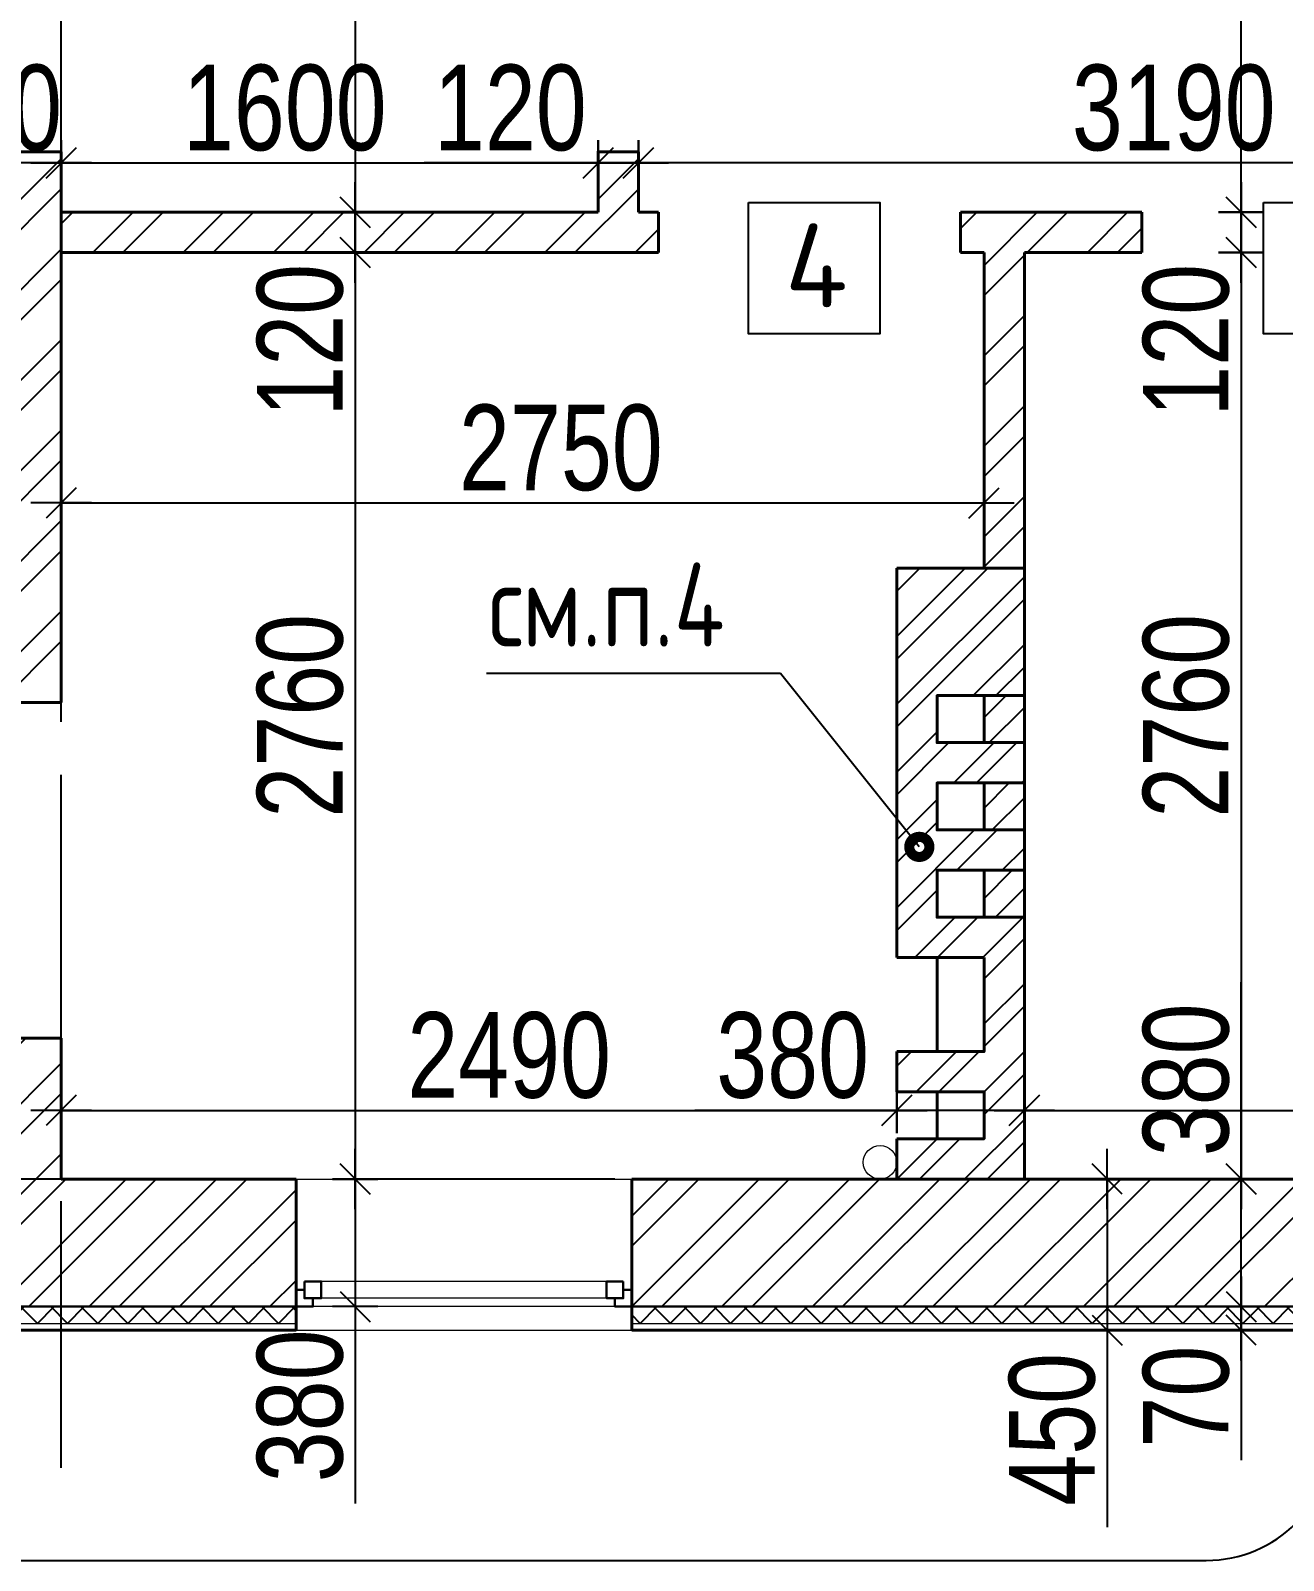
# Model space of a CAD drawing. Extents: x -12289450 to -10763036, y -7834513 to -6150123.
# Drawn here: x -11228543 to -11224810, y -7688753 to -7684196 of the extents above; entities that cross this region are included whole.
import ezdxf

# ---------------------------------------------------------------- set-up
doc = ezdxf.new("R2010")
doc.units = 0
doc.header["$LTSCALE"] = 25
doc.header["$PDMODE"] = 35
doc.linetypes.add('CENTER', pattern=[50.8, 31.75, -6.35, 6.35, -6.35])
doc.layers.get('DefPoints').update_dxf_attribs({"color": 10, "lineweight": 30})
for name, color, linetype in [('005-РАЗМЕРЫ', 252, 'Continuous'), ('008-ШТРИХОВКА', 252, 'Continuous'), ('014-ОСИ', 251, 'CENTER'), ('Annotation - Text', 7, 'Continuous')]:
    doc.layers.add(name, color=color, linetype=linetype)
for name, color, linetype, lineweight in [('text', 1, 'Continuous', 15), ('Перегор', 4, 'Continuous', 20), ('СТЕНЫ', 5, 'Continuous', 40)]:
    doc.layers.add(name, color=color, linetype=linetype, lineweight=lineweight)
doc.layers.add('Окна ArchiCAD_Ном._пера__23', color=7, linetype='Continuous', lineweight=30, true_color=0xff6600)
doc.layers.add('Окна ArchiCAD_Ном._пера__3', color=7, linetype='Continuous', lineweight=15, true_color=0xff6600)
doc.styles.add('gismo', font='isocpeui.ttf')
doc.styles.add('GOST 2.304', font='cs_gost2304.shx')
doc.styles.add('TXT0', font='txt', dxfattribs={"width": 0.8})
doc.dimstyles.new('РАЗМЕРЫ', dxfattribs={"dimscale": 30, "dimtxt": 8.5, "dimasz": 0.15, "dimexe": 0, "dimexo": 0, "dimgap": 1.2, "dimtad": 1, "dimdec": 0, "dimzin": 0, "dimdsep": 46, "dimtxsty": 'TXT0', "dimblk1": 'A8MITTA', "dimblk2": 'A8MITTA', "dimsah": 1, "dimcen": 2, "dimse1": 1, "dimse2": 1, "dimadec": 0, "dimazin": 0, "dimtp": 6, "dimtm": 6, "dimtfac": 1, "dimtdec": 0, "dimtofl": 0, "dimtmove": 0, "dimatfit": 3, "dimldrblk": 'A8MITTA', "dimfxl": 0, "dimtolj": 1, "dimtzin": 0, "dimarcsym": 0})

# ---------------------------------------------------------------- blocks, each defined once
blk = doc.blocks.new('A8MITTA', base_point=(3180, 3140))
for p, q in [((3170, 3130), (3190, 3150)), ((3180, 3155), (3180, 3125)), ((3160, 3140), (3200, 3140))]:
    blk.add_line(p, q)
blk = doc.blocks.new('*D229')
at = {"layer": '005-РАЗМЕРЫ', "color": 0, "lineweight": -2, "ltscale": 1.2, "transparency": 16777216}
blk.add_line((-11227575.6, -7682941.7), (-11227575.6, -7684732.7), dxfattribs=at)
at = {"layer": 'DefPoints', "color": 0, "ltscale": 1.2, "transparency": 16777216}
for p in [(-11227199.2, -7682937.2), (-11227575.6, -7684737.2), (-11227575.6, -7684737.2)]:
    blk.add_point(p, dxfattribs=at)
at = {"layer": '005-РАЗМЕРЫ', "color": 0, "lineweight": -2, "ltscale": 1.2, "transparency": 16777216, "xscale": 4.5, "yscale": 4.5, "zscale": 4.5}
for p, rotation in [((-11227575.6, -7682937.2), 90), ((-11227575.6, -7684737.2), 270)]:
    blk.add_blockref('A8MITTA', p, dxfattribs=dict(at, rotation=rotation))
at = {"layer": '005-РАЗМЕРЫ', "color": 0, "ltscale": 1.2, "transparency": 16777216, "insert": (-11227739.1, -7683586.7), "char_height": 255, "attachment_point": 5, "rotation": 90, "style": 'TXT0'}
blk.add_mtext('\\A1;1800', dxfattribs=at)
blk = doc.blocks.new('*D230')
at = {"layer": '005-РАЗМЕРЫ', "color": 0, "lineweight": -2, "ltscale": 1.2, "transparency": 16777216}
for p, q in [((-11227575.6, -7684741.7), (-11227575.6, -7684852.7)), ((-11227575.6, -7684857.2), (-11227575.6, -7685375.7))]:
    blk.add_line(p, q, dxfattribs=at)
at = {"layer": 'DefPoints', "color": 0, "ltscale": 1.2, "transparency": 16777216}
for p in [(-11227575.6, -7684737.2), (-11227614.9, -7684857.2), (-11227575.6, -7684857.2)]:
    blk.add_point(p, dxfattribs=at)
at = {"layer": '005-РАЗМЕРЫ', "color": 0, "lineweight": -2, "ltscale": 1.2, "transparency": 16777216, "xscale": 4.5, "yscale": 4.5, "zscale": 4.5}
for p, rotation in [((-11227575.6, -7684737.2), 90), ((-11227575.6, -7684857.2), 270)]:
    blk.add_blockref('A8MITTA', p, dxfattribs=dict(at, rotation=rotation))
at = {"layer": '005-РАЗМЕРЫ', "color": 0, "ltscale": 1.2, "transparency": 16777216, "insert": (-11227739.1, -7685118.7), "char_height": 255, "attachment_point": 5, "rotation": 90, "style": 'TXT0'}
blk.add_mtext('\\A1;120', dxfattribs=at)
blk = doc.blocks.new('*D197')
at = {"layer": '005-РАЗМЕРЫ', "color": 0, "lineweight": -2, "ltscale": 1.2, "transparency": 16777216}
blk.add_line((-11227575.6, -7684861.7), (-11227575.6, -7687612.7), dxfattribs=at)
at = {"layer": 'DefPoints', "color": 0, "ltscale": 1.2, "transparency": 16777216}
for p in [(-11227575.6, -7684857.2), (-11227575.6, -7687617.2), (-11227481.6, -7687617.2)]:
    blk.add_point(p, dxfattribs=at)
at = {"layer": '005-РАЗМЕРЫ', "color": 0, "lineweight": -2, "ltscale": 1.2, "transparency": 16777216, "xscale": 4.5, "yscale": 4.5, "zscale": 4.5}
for p, rotation in [((-11227575.6, -7684857.2), 90), ((-11227575.6, -7687617.2), 270)]:
    blk.add_blockref('A8MITTA', p, dxfattribs=dict(at, rotation=rotation))
at = {"layer": '005-РАЗМЕРЫ', "color": 0, "ltscale": 1.2, "transparency": 16777216, "insert": (-11227739.1, -7686237.2), "char_height": 255, "attachment_point": 5, "rotation": 90, "style": 'TXT0'}
blk.add_mtext('\\A1;2760', dxfattribs=at)
blk = doc.blocks.new('*D198')
at = {"layer": '005-РАЗМЕРЫ', "color": 0, "lineweight": -2, "ltscale": 1.2, "transparency": 16777216}
for p, q in [((-11227575.6, -7687621.7), (-11227575.6, -7687992.7)), ((-11227575.6, -7687997.2), (-11227575.6, -7688583.7))]:
    blk.add_line(p, q, dxfattribs=at)
at = {"layer": 'DefPoints', "color": 0, "ltscale": 1.2, "transparency": 16777216}
for p in [(-11227575.6, -7687617.2), (-11227842.6, -7687997.2), (-11227575.6, -7687997.2)]:
    blk.add_point(p, dxfattribs=at)
at = {"layer": '005-РАЗМЕРЫ', "color": 0, "lineweight": -2, "ltscale": 1.2, "transparency": 16777216, "xscale": 4.5, "yscale": 4.5, "zscale": 4.5}
for p, rotation in [((-11227575.6, -7687617.2), 90), ((-11227575.6, -7687997.2), 270)]:
    blk.add_blockref('A8MITTA', p, dxfattribs=dict(at, rotation=rotation))
at = {"layer": '005-РАЗМЕРЫ', "color": 0, "ltscale": 1.2, "transparency": 16777216, "insert": (-11227739.1, -7688292.7), "char_height": 255, "attachment_point": 5, "rotation": 90, "style": 'TXT0'}
blk.add_mtext('\\A1;380', dxfattribs=at)
blk = doc.blocks.new('*D231')
at = {"layer": '005-РАЗМЕРЫ', "color": 0, "lineweight": -2, "ltscale": 1.2, "transparency": 16777216}
blk.add_line((-11228447.3, -7684590.5), (-11226856.3, -7684590.5), dxfattribs=at)
at = {"layer": 'DefPoints', "color": 0, "ltscale": 1.2, "transparency": 16777216}
for p in [(-11226851.8, -7684590.5), (-11228451.8, -7684716), (-11226851.8, -7684716)]:
    blk.add_point(p, dxfattribs=at)
at = {"layer": '005-РАЗМЕРЫ', "color": 0, "lineweight": -2, "ltscale": 1.2, "transparency": 16777216, "xscale": 4.5, "yscale": 4.5, "zscale": 4.5, "rotation": 180}
blk.add_blockref('A8MITTA', (-11228451.8, -7684590.5), dxfattribs=at)
at = {"layer": '005-РАЗМЕРЫ', "color": 0, "lineweight": -2, "ltscale": 1.2, "transparency": 16777216, "xscale": 4.5, "yscale": 4.5, "zscale": 4.5}
blk.add_blockref('A8MITTA', (-11226851.8, -7684590.5), dxfattribs=at)
at = {"layer": '005-РАЗМЕРЫ', "color": 0, "ltscale": 1.2, "transparency": 16777216, "insert": (-11227785.5, -7684427), "char_height": 255, "attachment_point": 5, "style": 'TXT0'}
blk.add_mtext('\\A1;1600', dxfattribs=at)
blk = doc.blocks.new('*D232')
at = {"layer": '005-РАЗМЕРЫ', "color": 0, "lineweight": -2, "ltscale": 1.2, "transparency": 16777216}
for p, q in [((-11226851.8, -7684590.5), (-11227370.3, -7684590.5)), ((-11226736.3, -7684590.5), (-11226847.3, -7684590.5))]:
    blk.add_line(p, q, dxfattribs=at)
at = {"layer": 'DefPoints', "color": 0, "ltscale": 1.2, "transparency": 16777216}
for p in [(-11226731.8, -7684590.5), (-11226731.8, -7684590.5), (-11226851.8, -7684716)]:
    blk.add_point(p, dxfattribs=at)
at = {"layer": '005-РАЗМЕРЫ', "color": 0, "lineweight": -2, "ltscale": 1.2, "transparency": 16777216, "xscale": 4.5, "yscale": 4.5, "zscale": 4.5, "rotation": 180}
blk.add_blockref('A8MITTA', (-11226851.8, -7684590.5), dxfattribs=at)
at = {"layer": '005-РАЗМЕРЫ', "color": 0, "lineweight": -2, "ltscale": 1.2, "transparency": 16777216, "xscale": 4.5, "yscale": 4.5, "zscale": 4.5}
blk.add_blockref('A8MITTA', (-11226731.8, -7684590.5), dxfattribs=at)
at = {"layer": '005-РАЗМЕРЫ', "color": 0, "ltscale": 1.2, "transparency": 16777216, "insert": (-11227113.3, -7684427), "char_height": 255, "attachment_point": 5, "style": 'TXT0'}
blk.add_mtext('\\A1;120', dxfattribs=at)
blk = doc.blocks.new('*D209')
at = {"layer": '005-РАЗМЕРЫ', "color": 0, "lineweight": -2, "ltscale": 1.2, "transparency": 16777216}
blk.add_line((-11228456.3, -7684590.5), (-11228897.3, -7684590.5), dxfattribs=at)
at = {"layer": 'DefPoints', "color": 0, "ltscale": 1.2, "transparency": 16777216}
for p in [(-11228901.8, -7684590.5), (-11228901.8, -7684759.2), (-11228451.8, -7684759.2)]:
    blk.add_point(p, dxfattribs=at)
at = {"layer": '005-РАЗМЕРЫ', "color": 0, "lineweight": -2, "ltscale": 1.2, "transparency": 16777216, "xscale": 4.5, "yscale": 4.5, "zscale": 4.5, "rotation": 180}
blk.add_blockref('A8MITTA', (-11228901.8, -7684590.5), dxfattribs=at)
at = {"layer": '005-РАЗМЕРЫ', "color": 0, "lineweight": -2, "ltscale": 1.2, "transparency": 16777216, "xscale": 4.5, "yscale": 4.5, "zscale": 4.5}
blk.add_blockref('A8MITTA', (-11228451.8, -7684590.5), dxfattribs=at)
at = {"layer": '005-РАЗМЕРЫ', "color": 0, "ltscale": 1.2, "transparency": 16777216, "insert": (-11228676.8, -7684427), "char_height": 255, "attachment_point": 5, "style": 'TXT0'}
blk.add_mtext('\\A1;450', dxfattribs=at)
blk = doc.blocks.new('*D213')
at = {"layer": '005-РАЗМЕРЫ', "color": 0, "lineweight": -2, "ltscale": 1.2, "transparency": 16777216}
blk.add_line((-11228447.3, -7687412.7), (-11225966.3, -7687412.7), dxfattribs=at)
at = {"layer": 'DefPoints', "color": 0, "ltscale": 1.2, "transparency": 16777216}
for p in [(-11225961.8, -7687412.7), (-11228451.8, -7687497.2), (-11225961.8, -7687557.2)]:
    blk.add_point(p, dxfattribs=at)
at = {"layer": '005-РАЗМЕРЫ', "color": 0, "lineweight": -2, "ltscale": 1.2, "transparency": 16777216, "xscale": 4.5, "yscale": 4.5, "zscale": 4.5, "rotation": 180}
blk.add_blockref('A8MITTA', (-11228451.8, -7687412.7), dxfattribs=at)
at = {"layer": '005-РАЗМЕРЫ', "color": 0, "lineweight": -2, "ltscale": 1.2, "transparency": 16777216, "xscale": 4.5, "yscale": 4.5, "zscale": 4.5}
blk.add_blockref('A8MITTA', (-11225961.8, -7687412.7), dxfattribs=at)
at = {"layer": '005-РАЗМЕРЫ', "color": 0, "ltscale": 1.2, "transparency": 16777216, "insert": (-11227117, -7687249.2), "char_height": 255, "attachment_point": 5, "style": 'TXT0'}
blk.add_mtext('\\A1;2490', dxfattribs=at)
blk = doc.blocks.new('*D189')
at = {"layer": '005-РАЗМЕРЫ', "color": 0, "lineweight": -2, "ltscale": 1.2, "transparency": 16777216}
for p, q in [((-11225961.8, -7687412.7), (-11226563.3, -7687412.7)), ((-11225586.3, -7687412.7), (-11225957.3, -7687412.7))]:
    blk.add_line(p, q, dxfattribs=at)
at = {"layer": 'DefPoints', "color": 0, "ltscale": 1.2, "transparency": 16777216}
for p in [(-11225581.8, -7687412.7), (-11225961.8, -7687557.2), (-11225581.8, -7687557.2)]:
    blk.add_point(p, dxfattribs=at)
at = {"layer": '005-РАЗМЕРЫ', "color": 0, "lineweight": -2, "ltscale": 1.2, "transparency": 16777216, "xscale": 4.5, "yscale": 4.5, "zscale": 4.5, "rotation": 180}
blk.add_blockref('A8MITTA', (-11225961.8, -7687412.7), dxfattribs=at)
at = {"layer": '005-РАЗМЕРЫ', "color": 0, "lineweight": -2, "ltscale": 1.2, "transparency": 16777216, "xscale": 4.5, "yscale": 4.5, "zscale": 4.5}
blk.add_blockref('A8MITTA', (-11225581.8, -7687412.7), dxfattribs=at)
at = {"layer": '005-РАЗМЕРЫ', "color": 0, "ltscale": 1.2, "transparency": 16777216, "insert": (-11226272.3, -7687249.2), "char_height": 255, "attachment_point": 5, "style": 'TXT0'}
blk.add_mtext('\\A1;380', dxfattribs=at)
blk = doc.blocks.new('*D214')
at = {"layer": '005-РАЗМЕРЫ', "color": 0, "lineweight": -2, "ltscale": 1.2, "transparency": 16777216}
blk.add_line((-11225577.3, -7687412.7), (-11223546.3, -7687412.7), dxfattribs=at)
at = {"layer": 'DefPoints', "color": 0, "ltscale": 1.2, "transparency": 16777216}
for p in [(-11223541.8, -7687412.7), (-11225581.8, -7687486), (-11223541.8, -7687486)]:
    blk.add_point(p, dxfattribs=at)
at = {"layer": '005-РАЗМЕРЫ', "color": 0, "lineweight": -2, "ltscale": 1.2, "transparency": 16777216, "xscale": 4.5, "yscale": 4.5, "zscale": 4.5, "rotation": 180}
blk.add_blockref('A8MITTA', (-11225581.8, -7687412.7), dxfattribs=at)
at = {"layer": '005-РАЗМЕРЫ', "color": 0, "lineweight": -2, "ltscale": 1.2, "transparency": 16777216, "xscale": 4.5, "yscale": 4.5, "zscale": 4.5}
blk.add_blockref('A8MITTA', (-11223541.8, -7687412.7), dxfattribs=at)
at = {"layer": '005-РАЗМЕРЫ', "color": 0, "ltscale": 1.2, "transparency": 16777216, "insert": (-11224164.3, -7687249.2), "char_height": 255, "attachment_point": 5, "style": 'TXT0'}
blk.add_mtext('\\A1;2040', dxfattribs=at)
blk = doc.blocks.new('*D215')
at = {"layer": '005-РАЗМЕРЫ', "color": 0, "lineweight": -2, "ltscale": 1.2, "transparency": 16777216}
blk.add_line((-11228447.3, -7685603), (-11225706.3, -7685603), dxfattribs=at)
at = {"layer": 'DefPoints', "color": 0, "ltscale": 1.2, "transparency": 16777216}
for p in [(-11228451.8, -7685377.2), (-11225701.8, -7685377.2), (-11225701.8, -7685603)]:
    blk.add_point(p, dxfattribs=at)
at = {"layer": '005-РАЗМЕРЫ', "color": 0, "lineweight": -2, "ltscale": 1.2, "transparency": 16777216, "xscale": 4.5, "yscale": 4.5, "zscale": 4.5, "rotation": 180}
blk.add_blockref('A8MITTA', (-11228451.8, -7685603), dxfattribs=at)
at = {"layer": '005-РАЗМЕРЫ', "color": 0, "lineweight": -2, "ltscale": 1.2, "transparency": 16777216, "xscale": 4.5, "yscale": 4.5, "zscale": 4.5}
blk.add_blockref('A8MITTA', (-11225701.8, -7685603), dxfattribs=at)
at = {"layer": '005-РАЗМЕРЫ', "color": 0, "ltscale": 1.2, "transparency": 16777216, "insert": (-11226962.7, -7685439.5), "char_height": 255, "attachment_point": 5, "style": 'TXT0'}
blk.add_mtext('\\A1;2750', dxfattribs=at)
blk = doc.blocks.new('*D190')
at = {"layer": '005-РАЗМЕРЫ', "color": 0, "lineweight": -2, "ltscale": 1.2, "transparency": 16777216}
for p, q in [((-11224935.8, -7684741.7), (-11224935.8, -7684852.7)), ((-11224935.8, -7684857.2), (-11224935.8, -7685375.7))]:
    blk.add_line(p, q, dxfattribs=at)
at = {"layer": 'DefPoints', "color": 0, "ltscale": 1.2, "transparency": 16777216}
for p in [(-11224935.8, -7684737.2), (-11224935.8, -7684857.2), (-11224935.8, -7684857.2)]:
    blk.add_point(p, dxfattribs=at)
at = {"layer": '005-РАЗМЕРЫ', "color": 0, "lineweight": -2, "ltscale": 1.2, "transparency": 16777216, "xscale": 4.5, "yscale": 4.5, "zscale": 4.5}
for p, rotation in [((-11224935.8, -7684737.2), 90), ((-11224935.8, -7684857.2), 270)]:
    blk.add_blockref('A8MITTA', p, dxfattribs=dict(at, rotation=rotation))
at = {"layer": '005-РАЗМЕРЫ', "color": 0, "ltscale": 1.2, "transparency": 16777216, "insert": (-11225099.3, -7685118.7), "char_height": 255, "attachment_point": 5, "rotation": 90, "style": 'TXT0'}
blk.add_mtext('\\A1;120', dxfattribs=at)
blk = doc.blocks.new('*D191')
at = {"layer": '005-РАЗМЕРЫ', "color": 0, "lineweight": -2, "ltscale": 1.2, "transparency": 16777216}
blk.add_line((-11224935.8, -7684861.7), (-11224935.8, -7687612.7), dxfattribs=at)
at = {"layer": 'DefPoints', "color": 0, "ltscale": 1.2, "transparency": 16777216}
for p in [(-11224935.8, -7684857.2), (-11224935.8, -7687617.2), (-11224935.8, -7687617.2)]:
    blk.add_point(p, dxfattribs=at)
at = {"layer": '005-РАЗМЕРЫ', "color": 0, "lineweight": -2, "ltscale": 1.2, "transparency": 16777216, "xscale": 4.5, "yscale": 4.5, "zscale": 4.5}
for p, rotation in [((-11224935.8, -7684857.2), 90), ((-11224935.8, -7687617.2), 270)]:
    blk.add_blockref('A8MITTA', p, dxfattribs=dict(at, rotation=rotation))
at = {"layer": '005-РАЗМЕРЫ', "color": 0, "ltscale": 1.2, "transparency": 16777216, "insert": (-11225099.3, -7686237.2), "char_height": 255, "attachment_point": 5, "rotation": 90, "style": 'TXT0'}
blk.add_mtext('\\A1;2760', dxfattribs=at)
blk = doc.blocks.new('*D192')
at = {"layer": '005-РАЗМЕРЫ', "color": 0, "lineweight": -2, "ltscale": 1.2, "transparency": 16777216}
for p, q in [((-11225335, -7687621.7), (-11225335, -7688062.7)), ((-11225335, -7688067.2), (-11225335, -7688653.7))]:
    blk.add_line(p, q, dxfattribs=at)
at = {"layer": 'DefPoints', "color": 0, "ltscale": 1.2, "transparency": 16777216}
for p in [(-11225335, -7687617.2), (-11225602, -7688067.2), (-11225335, -7688067.2)]:
    blk.add_point(p, dxfattribs=at)
at = {"layer": '005-РАЗМЕРЫ', "color": 0, "lineweight": -2, "ltscale": 1.2, "transparency": 16777216, "xscale": 4.5, "yscale": 4.5, "zscale": 4.5}
for p, rotation in [((-11225335, -7687617.2), 90), ((-11225335, -7688067.2), 270)]:
    blk.add_blockref('A8MITTA', p, dxfattribs=dict(at, rotation=rotation))
at = {"layer": '005-РАЗМЕРЫ', "color": 0, "ltscale": 1.2, "transparency": 16777216, "insert": (-11225498.5, -7688362.7), "char_height": 255, "attachment_point": 5, "rotation": 90, "style": 'TXT0'}
blk.add_mtext('\\A1;450', dxfattribs=at)
blk = doc.blocks.new('*D216')
at = {"layer": '005-РАЗМЕРЫ', "color": 0, "lineweight": -2, "ltscale": 1.2, "transparency": 16777216}
blk.add_line((-11224935.8, -7684732.7), (-11224935.8, -7680721.7), dxfattribs=at)
at = {"layer": 'DefPoints', "color": 0, "ltscale": 1.2, "transparency": 16777216}
for p in [(-11224935.8, -7680717.2), (-11224880.1, -7680717.2), (-11224868.3, -7684737.2)]:
    blk.add_point(p, dxfattribs=at)
at = {"layer": '005-РАЗМЕРЫ', "color": 0, "lineweight": -2, "ltscale": 1.2, "transparency": 16777216, "xscale": 4.5, "yscale": 4.5, "zscale": 4.5}
for p, rotation in [((-11224935.8, -7680717.2), 90), ((-11224935.8, -7684737.2), 270)]:
    blk.add_blockref('A8MITTA', p, dxfattribs=dict(at, rotation=rotation))
at = {"layer": '005-РАЗМЕРЫ', "color": 0, "ltscale": 1.2, "transparency": 16777216, "insert": (-11225099.3, -7683820.7), "char_height": 255, "attachment_point": 5, "rotation": 90, "style": 'TXT0'}
blk.add_mtext('\\A1;4020', dxfattribs=at)
blk = doc.blocks.new('*D262')
at = {"layer": '005-РАЗМЕРЫ', "color": 0, "lineweight": -2, "ltscale": 1.2, "transparency": 16777216}
blk.add_line((-11223546.3, -7684590.5), (-11226727.3, -7684590.5), dxfattribs=at)
at = {"layer": 'DefPoints', "color": 0, "ltscale": 1.2, "transparency": 16777216}
for p in [(-11226731.8, -7684590.5), (-11226731.8, -7684737.2), (-11223541.8, -7684737.2)]:
    blk.add_point(p, dxfattribs=at)
at = {"layer": '005-РАЗМЕРЫ', "color": 0, "lineweight": -2, "ltscale": 1.2, "transparency": 16777216, "xscale": 4.5, "yscale": 4.5, "zscale": 4.5, "rotation": 180}
blk.add_blockref('A8MITTA', (-11226731.8, -7684590.5), dxfattribs=at)
at = {"layer": '005-РАЗМЕРЫ', "color": 0, "lineweight": -2, "ltscale": 1.2, "transparency": 16777216, "xscale": 4.5, "yscale": 4.5, "zscale": 4.5}
blk.add_blockref('A8MITTA', (-11223541.8, -7684590.5), dxfattribs=at)
at = {"layer": '005-РАЗМЕРЫ', "color": 0, "ltscale": 1.2, "transparency": 16777216, "insert": (-11225136.8, -7684427), "char_height": 255, "attachment_point": 5, "style": 'TXT0'}
blk.add_mtext('\\A1;3190', dxfattribs=at)
blk = doc.blocks.new('*D277')
at = {"layer": '005-РАЗМЕРЫ', "color": 0, "lineweight": -2, "ltscale": 1.2, "transparency": 16777216}
for p, q in [((-11224935.8, -7687617.2), (-11224935.8, -7687030.7)), ((-11224935.8, -7687992.7), (-11224935.8, -7687621.7))]:
    blk.add_line(p, q, dxfattribs=at)
at = {"layer": 'DefPoints', "color": 0, "ltscale": 1.2, "transparency": 16777216}
for p in [(-11224935.8, -7687617.2), (-11224935.8, -7687997.2), (-11224935.8, -7687997.2)]:
    blk.add_point(p, dxfattribs=at)
at = {"layer": '005-РАЗМЕРЫ', "color": 0, "lineweight": -2, "ltscale": 1.2, "transparency": 16777216, "xscale": 4.5, "yscale": 4.5, "zscale": 4.5}
for p, rotation in [((-11224935.8, -7687617.2), 90), ((-11224935.8, -7687997.2), 270)]:
    blk.add_blockref('A8MITTA', p, dxfattribs=dict(at, rotation=rotation))
at = {"layer": '005-РАЗМЕРЫ', "color": 0, "ltscale": 1.2, "transparency": 16777216, "insert": (-11225099.3, -7687321.7), "char_height": 255, "attachment_point": 5, "rotation": 90, "style": 'TXT0'}
blk.add_mtext('\\A1;380', dxfattribs=at)
blk = doc.blocks.new('*D276')
at = {"layer": '005-РАЗМЕРЫ', "color": 0, "lineweight": -2, "ltscale": 1.2, "transparency": 16777216}
for p, q in [((-11224935.8, -7687992.7), (-11224935.8, -7687988.2)), ((-11224935.8, -7688071.7), (-11224935.8, -7688454.2))]:
    blk.add_line(p, q, dxfattribs=at)
at = {"layer": 'DefPoints', "color": 0, "ltscale": 1.2, "transparency": 16777216}
for p in [(-11224816.5, -7687997.2), (-11224935.8, -7688067.2), (-11224816.5, -7688067.2)]:
    blk.add_point(p, dxfattribs=at)
at = {"layer": '005-РАЗМЕРЫ', "color": 0, "lineweight": -2, "ltscale": 1.2, "transparency": 16777216, "xscale": 4.5, "yscale": 4.5, "zscale": 4.5}
for p, rotation in [((-11224935.8, -7687997.2), 270), ((-11224935.8, -7688067.2), 90)]:
    blk.add_blockref('A8MITTA', p, dxfattribs=dict(at, rotation=rotation))
at = {"layer": '005-РАЗМЕРЫ', "color": 0, "ltscale": 1.2, "transparency": 16777216, "insert": (-11225099.3, -7688265.2), "char_height": 255, "attachment_point": 5, "rotation": 90, "style": 'TXT0'}
blk.add_mtext('\\A1;70', dxfattribs=at)

msp = doc.modelspace()

# ---------------------------------------------------------------- hatches: boundary and pattern name
at = {"layer": '008-ШТРИХОВКА', "ltscale": 3}
h = msp.add_hatch(dxfattribs=at)
h.set_pattern_fill('ANSI32', color=256, scale=20)
h.set_pattern_definition([(45, (-11265606.5, -7444781.63), (-134.70384, 134.70384), []), (45, (-11265516.7, -7444781.63), (-134.70384, 134.70384), [])])
h.paths.add_polyline_path([(-11227451.8, -7676737.2), (-11228451.8, -7676737.2), (-11228451.8, -7677117.2), (-11227451.8, -7677117.2)])
h.paths.add_polyline_path([(-11228451.8, -7676737.2), (-11228831.8, -7676737.2), (-11228831.8, -7677117.2), (-11228451.8, -7677117.2)])
h.paths.add_polyline_path([(-11228451.8, -7677117.2), (-11228831.8, -7677117.2), (-11228831.8, -7678117.2), (-11228781.8, -7678117.2), (-11228451.8, -7678117.2), (-11228451.8, -7677917.2)])
h.paths.add_polyline_path([(-11228451.8, -7679117.2), (-11228831.8, -7679117.2), (-11228831.8, -7680337.2), (-11229951.8, -7680337.2), (-11229951.8, -7680717.2), (-11228451.8, -7680717.2)])
h.paths.add_polyline_path([(-11229951.8, -7680337.2), (-11230331.8, -7680337.2), (-11230331.8, -7680717.2), (-11229951.8, -7680717.2)])
h.paths.add_polyline_path([(-11229951.8, -7680717.2), (-11230331.8, -7680717.2), (-11230331.8, -7681267.2), (-11229951.8, -7681267.2), (-11229951.8, -7681117.2)])
h.paths.add_polyline_path([(-11229951.8, -7682417.2), (-11229951.8, -7682267.2), (-11230331.8, -7682267.2), (-11230331.8, -7682817.2), (-11229951.8, -7682817.2)])
h.paths.add_polyline_path([(-11229951.8, -7682817.2), (-11230331.8, -7682817.2), (-11230331.8, -7683197.2), (-11229951.8, -7683197.2)])
h.paths.add_polyline_path([(-11228451.8, -7682817.2), (-11228601.8, -7682817.2), (-11228901.8, -7682817.2), (-11229951.8, -7682817.2), (-11229951.8, -7683197.2), (-11228831.8, -7683197.2), (-11228831.8, -7683417.2), (-11228451.8, -7683417.2)])
h.paths.add_polyline_path([(-11228451.8, -7683417.2), (-11228831.8, -7683417.2), (-11228831.8, -7683557.2), (-11228451.8, -7683557.2)])
h.paths.add_polyline_path([(-11223351.8, -7676737.2), (-11226451.8, -7676737.2), (-11226451.8, -7676787.2), (-11226451.8, -7677117.2), (-11223541.8, -7677117.2), (-11223351.8, -7677117.2)])
h.paths.add_polyline_path([(-11221361.8, -7676737.2), (-11223351.8, -7676737.2), (-11223351.8, -7677117.2), (-11221361.8, -7677117.2)])
h.paths.add_polyline_path([(-11217651.8, -7676737.2), (-11219151.8, -7676737.2), (-11219151.8, -7677117.2), (-11217651.8, -7677117.2)])
h.paths.add_polyline_path([(-11219151.8, -7676737.2), (-11219761.8, -7676737.2), (-11219761.8, -7676787.2), (-11219761.8, -7677117.2), (-11219151.8, -7677117.2)])
h.paths.add_polyline_path([(-11217271.8, -7676737.2), (-11217651.8, -7676737.2), (-11217651.8, -7677117.2), (-11217271.8, -7677117.2)])
h.paths.add_polyline_path([(-11217271.8, -7677117.2), (-11217651.8, -7677117.2), (-11217651.8, -7679167.2), (-11217271.8, -7679167.2)])
h.paths.add_polyline_path([(-11223351.8, -7680717.2), (-11223541.8, -7680717.2), (-11223541.8, -7681217.2), (-11223351.8, -7681217.2)])
h.paths.add_polyline_path([(-11223161.8, -7680717.2), (-11223351.8, -7680717.2), (-11223351.8, -7681217.2), (-11223161.8, -7681217.2)])
h.paths.add_polyline_path([(-11223161.8, -7678977.2), (-11223281.8, -7678977.2), (-11223351.8, -7678977.2), (-11223351.8, -7680717.2), (-11223161.8, -7680717.2)])
h.paths.add_polyline_path([(-11223351.8, -7678977.2), (-11223541.8, -7678977.2), (-11223541.8, -7679557.2), (-11223541.8, -7680717.2), (-11223351.8, -7680717.2)])
h.paths.add_polyline_path([(-11223351.8, -7677117.2), (-11223541.8, -7677117.2), (-11223541.8, -7677937.2), (-11223351.8, -7677937.2)])
h.paths.add_polyline_path([(-11223161.8, -7677117.2), (-11223351.8, -7677117.2), (-11223351.8, -7677937.2), (-11223281.8, -7677937.2), (-11223161.8, -7677937.2)])
h.paths.add_polyline_path([(-11223161.8, -7678317.2), (-11223281.8, -7678317.2), (-11223281.8, -7678457.2), (-11223161.8, -7678457.2)])
h.paths.add_polyline_path([(-11223161.8, -7678577.2), (-11223281.8, -7678577.2), (-11223281.8, -7678837.2), (-11223161.8, -7678837.2)])
h.paths.add_polyline_path([(-11228451.8, -7684557.2), (-11228831.8, -7684557.2), (-11228831.8, -7686197.2), (-11228451.8, -7686197.2)])
h.paths.add_polyline_path([(-11228451.8, -7687197.2), (-11228831.8, -7687197.2), (-11228831.8, -7687617.2), (-11228451.8, -7687617.2)])
h.paths.add_polyline_path([(-11228451.8, -7687617.2), (-11228831.8, -7687617.2), (-11228831.8, -7687997.2), (-11228451.8, -7687997.2)])
h.paths.add_polyline_path([(-11227751.8, -7687617.2), (-11228451.8, -7687617.2), (-11228451.8, -7687997.2), (-11227751.8, -7687997.2), (-11227751.8, -7687947.2)])
h.paths.add_polyline_path([(-11223351.8, -7687617.2), (-11225241.8, -7687617.2), (-11225581.8, -7687617.2), (-11225961.8, -7687617.2), (-11226751.8, -7687617.2), (-11226751.8, -7687997.2), (-11223351.8, -7687997.2)])
h.paths.add_polyline_path([(-11223161.8, -7683417.2), (-11223351.8, -7683417.2), (-11223351.8, -7687617.2), (-11223161.8, -7687617.2)])
h.paths.add_polyline_path([(-11223351.8, -7683417.2), (-11223541.8, -7683417.2), (-11223541.8, -7684737.2), (-11223541.8, -7687617.2), (-11223351.8, -7687617.2)])
h.paths.add_polyline_path([(-11222161.8, -7682817.2), (-11223351.8, -7682817.2), (-11223351.8, -7683417.2), (-11223161.8, -7683417.2), (-11223161.8, -7683197.2), (-11222561.8, -7683197.2), (-11222161.8, -7683197.2)])
h.paths.add_polyline_path([(-11223351.8, -7682817.2), (-11223541.8, -7682817.2), (-11223541.8, -7683417.2), (-11223351.8, -7683417.2)])
h.paths.add_polyline_path([(-11219151.8, -7682817.2), (-11219761.8, -7682817.2), (-11219761.8, -7683197.2), (-11219151.8, -7683197.2)])
h.paths.add_polyline_path([(-11217651.8, -7682817.2), (-11219151.8, -7682817.2), (-11219151.8, -7683417.2), (-11218771.8, -7683417.2), (-11218771.8, -7683197.2), (-11217651.8, -7683197.2)])
h.paths.add_polyline_path([(-11217271.8, -7682817.2), (-11217651.8, -7682817.2), (-11217651.8, -7683197.2), (-11217271.8, -7683197.2)])
h.paths.add_polyline_path([(-11217271.8, -7680767.3), (-11217651.7, -7680767.2), (-11217651.8, -7682817.2), (-11217271.8, -7682817.2)])
h.paths.add_polyline_path([(-11218771.8, -7683417.2), (-11219151.8, -7683417.2), (-11219151.8, -7684397.2), (-11218822.4, -7684397.2), (-11218822.4, -7684397.2), (-11218771.8, -7684397.2)])
h.paths.add_polyline_path([(-11218771.8, -7686797.2), (-11218822.4, -7686797.2), (-11219151.8, -7686797.2), (-11219151.8, -7687617.2), (-11218771.8, -7687617.2)])
h.paths.add_polyline_path([(-11218771.8, -7687617.2), (-11219151.8, -7687617.2), (-11219151.8, -7687997.2), (-11218771.8, -7687997.2)])
h.paths.add_polyline_path([(-11219151.8, -7687617.2), (-11220351.8, -7687617.2), (-11220351.8, -7687997.2), (-11219151.8, -7687997.2)])
h.paths.add_polyline_path([(-11221951.8, -7687997.2), (-11221951.8, -7687617.2), (-11223351.8, -7687617.2), (-11223351.8, -7687997.2)])
h = msp.add_hatch(dxfattribs=at)
h.set_pattern_fill('ANSI32', color=256, scale=20)
h.set_pattern_definition([(45, (-11228451.8, -7686837.22), (-134.704, 134.704), []), (45, (-11228362, -7686837.22), (-134.704, 134.704), [])])
h.paths.add_polyline_path([(-11226671.8, -7684737.2), (-11226731.8, -7684737.2), (-11226731.8, -7684557.2), (-11226851.8, -7684557.2), (-11226851.8, -7684737.2), (-11228451.8, -7684737.2), (-11228451.8, -7684857.2), (-11226671.8, -7684857.2)])
h.paths.add_polyline_path([(-11226731.8, -7683417.2), (-11226851.8, -7683417.2), (-11226851.8, -7683557.2), (-11226731.8, -7683557.2)])
h.paths.add_polyline_path([(-11226731.8, -7682937.2), (-11226851.8, -7682937.2), (-11226851.8, -7683417.2), (-11226731.8, -7683417.2)])
h.paths.add_polyline_path([(-11226201.8, -7682817.2), (-11228451.8, -7682817.2), (-11228451.8, -7682937.2), (-11226201.8, -7682937.2)])
h.paths.add_polyline_path([(-11226201.8, -7682717.2), (-11226301.8, -7682717.2), (-11226301.8, -7682817.2), (-11226201.8, -7682817.2)])
h.paths.add_polyline_path([(-11225231.8, -7684737.2), (-11225771.8, -7684737.2), (-11225771.8, -7684857.2), (-11225701.8, -7684857.2), (-11225701.8, -7685797.2), (-11225581.8, -7685797.2), (-11225581.8, -7684857.2), (-11225231.8, -7684857.2)])
h.paths.add_polyline_path([(-11223541.8, -7684737.2), (-11224141.8, -7684737.2), (-11224431.8, -7684737.2), (-11224431.8, -7684857.2), (-11223541.8, -7684857.2)])
h.paths.add_polyline_path([(-11226201.8, -7681817.2), (-11228601.8, -7681817.2), (-11228544.7, -7681917.2), (-11226301.8, -7681917.2), (-11226201.8, -7681917.2)])
h.paths.add_polyline_path([(-11224741.8, -7680597.2), (-11228451.8, -7680597.2), (-11228451.8, -7680717.2), (-11228301.8, -7680717.2), (-11228001.8, -7680717.2), (-11227701.8, -7680717.2), (-11227401.8, -7680717.2), (-11227101.8, -7680717.2), (-11226801.8, -7680717.2), (-11226501.8, -7680717.2), (-11226201.8, -7680717.2), (-11224741.8, -7680717.2)])
h.paths.add_polyline_path([(-11223541.8, -7680597.2), (-11223841.8, -7680597.2), (-11223841.8, -7680717.2), (-11223541.8, -7680717.2)])
h.paths.add_polyline_path([(-11225581.8, -7686697.2), (-11225701.8, -7686697.2), (-11225701.8, -7686837.2), (-11225581.8, -7686837.2)])
h.paths.add_polyline_path([(-11225581.8, -7686437.2), (-11225701.8, -7686437.2), (-11225701.8, -7686577.2), (-11225581.8, -7686577.2)])
h.paths.add_polyline_path([(-11225581.8, -7686177.2), (-11225701.8, -7686177.2), (-11225701.8, -7686317.2), (-11225581.8, -7686317.2)])
h = msp.add_hatch(dxfattribs=at)
h.set_pattern_fill('ANSI32', color=256, scale=15)
h.set_pattern_definition([(45, (-11225961.8, -7687617.22), (-101.028, 101.028), []), (45, (-11225894.45, -7687617.22), (-101.028, 101.028), [])])
h.paths.add_polyline_path([(-11225581.8, -7685797.2), (-11225961.8, -7685797.2), (-11225961.8, -7686957.2), (-11225841.8, -7686957.2), (-11225701.8, -7686957.2), (-11225701.8, -7687237.2), (-11225841.8, -7687237.2), (-11225961.8, -7687237.2), (-11225961.8, -7687357.2), (-11225841.8, -7687357.2), (-11225701.8, -7687357.2), (-11225701.8, -7687497.2), (-11225841.8, -7687497.2), (-11225961.8, -7687497.2), (-11225961.8, -7687617.2), (-11225581.8, -7687617.2), (-11225581.8, -7686837.2), (-11225701.8, -7686837.2), (-11225841.8, -7686837.2), (-11225841.8, -7686697.2), (-11225701.8, -7686697.2), (-11225581.8, -7686697.2), (-11225581.8, -7686577.2), (-11225701.8, -7686577.2), (-11225841.8, -7686577.2), (-11225841.8, -7686437.2), (-11225701.8, -7686437.2), (-11225581.8, -7686437.2), (-11225581.8, -7686317.2), (-11225701.8, -7686317.2), (-11225841.8, -7686317.2), (-11225841.8, -7686177.2), (-11225701.8, -7686177.2), (-11225581.8, -7686177.2)])
h = msp.add_hatch(dxfattribs=at)
h.set_pattern_fill('ANSI37', color=256, scale=20, style=0)
h.set_pattern_definition([(45, (-11228881.8, -7688047.22), (-44.9013, 44.9013), []), (135, (-11228881.8, -7688047.22), (-44.9013, -44.9013), [])])
h.paths.add_polyline_path([(-11223351.8, -7687997.2), (-11226751.8, -7687997.2), (-11226751.8, -7688047.2), (-11225241.8, -7688047.2), (-11223351.8, -7688047.2)])
h.paths.add_polyline_path([(-11227751.8, -7687997.2), (-11228451.8, -7687997.2), (-11228451.8, -7688047.2), (-11227751.8, -7688047.2)])
h.paths.add_polyline_path([(-11228451.8, -7687997.2), (-11228831.8, -7687997.2), (-11228831.8, -7687617.2), (-11228881.8, -7687617.2), (-11228881.8, -7688047.2), (-11228451.8, -7688047.2)])
h.paths.add_polyline_path([(-11228831.8, -7687197.2), (-11228881.8, -7687197.2), (-11228881.8, -7687617.2), (-11228831.8, -7687617.2)])
h.paths.add_polyline_path([(-11221951.8, -7688047.2), (-11221951.8, -7687997.2), (-11223351.8, -7687997.2), (-11223351.8, -7688047.2)])

# ---------------------------------------------------------------- linework, layer by layer
at = {"lineweight": 25, "ltscale": 20}
msp.add_line((-11226308.6, -7686110.9), (-11227184.1, -7686110.9), dxfattribs=at)
msp.add_lwpolyline([(-11225894.8, -7686627.7), (-11226308.6, -7686110.9)], dxfattribs=at)
at = {"lineweight": 25, "ltscale": 20, "const_width": 60}
msp.add_lwpolyline([(-11225909.8, -7686627.7, -1), (-11225879.8, -7686627.7, -1)], format="xyb", close=True, dxfattribs=at)
at = {"layer": '014-ОСИ'}
for points in [[(-11228451.8, -7688477.2), (-11228451.8, -7674758.6)], [(-11215371.8, -7687617.2), (-11232954.6, -7687617.2)]]:
    msp.add_lwpolyline(points, dxfattribs=at)
at = {"layer": 'Annotation - Text', "color": 0, "lineweight": 25}
for points in [[(-11226403.6, -7684708.2), (-11226012.1, -7684708.2), (-11226012.1, -7685099.8), (-11226403.6, -7685099.8), (-11226403.6, -7684708.2)], [(-11224869.5, -7684708.2), (-11224477.9, -7684708.2), (-11224477.9, -7685099.8), (-11224869.5, -7685099.8), (-11224869.5, -7684708.2)]]:
    msp.add_lwpolyline(points, close=True, dxfattribs=at)
at = {"layer": 'text', "color": 1, "ltscale": 3}
msp.add_circle((-11226011.8, -7687567.2), 50, dxfattribs=at)
at = {"layer": 'Окна ArchiCAD_Ном._пера__23', "linetype": 'Continuous'}
for points in [[(-11227726.8, -7687922.2), (-11227676.8, -7687922.2), (-11227676.8, -7687972.2), (-11227726.8, -7687972.2)], [(-11226776.8, -7687922.2), (-11226826.8, -7687922.2), (-11226826.8, -7687972.2), (-11226776.8, -7687972.2)]]:
    msp.add_lwpolyline(points, close=True, dxfattribs=at)
for points in [[(-11227726.8, -7687947.2), (-11227751.8, -7687947.2), (-11227751.8, -7687997.2), (-11227701.8, -7687997.2), (-11227701.8, -7687972.2), (-11227726.8, -7687972.2), (-11227726.8, -7687947.2)], [(-11226776.8, -7687947.2), (-11226751.8, -7687947.2), (-11226751.8, -7687997.2), (-11226801.8, -7687997.2), (-11226801.8, -7687972.2), (-11226776.8, -7687972.2), (-11226776.8, -7687947.2)]]:
    msp.add_lwpolyline(points, dxfattribs=at)
at = {"layer": 'Окна ArchiCAD_Ном._пера__3', "linetype": 'Continuous'}
for p, q in [((-11226826.8, -7687922.2), (-11227676.8, -7687922.2)), ((-11226826.8, -7687972.2), (-11227676.8, -7687972.2)), ((-11226801.8, -7687997.2), (-11227701.8, -7687997.2))]:
    msp.add_line(p, q, dxfattribs=at)
at = {"layer": 'Перегор', "color": 6, "linetype": 'Continuous', "lineweight": 25, "ltscale": 5}
msp.add_lwpolyline([(-11224662.2, -7688375.1), (-11224662.2, -7680431, 0.4133), (-11225040.2, -7680054.1), (-11231288.6, -7680054.1, 0.379237), (-11231663.8, -7680386.4), (-11231666.6, -7688375.1, 0.414214), (-11231288.6, -7688753.1), (-11225040.2, -7688753.1, 0.414213), (-11224662.2, -7688375.1)], format="xyb", close=True, dxfattribs=at)
at = {"layer": 'СТЕНЫ', "ltscale": 3}
for p, q in [((-11228451.8, -7684557.2), (-11228901.8, -7684557.2)), ((-11228451.8, -7684737.2), (-11228451.8, -7684557.2)), ((-11228451.8, -7684737.2), (-11226851.8, -7684737.2)), ((-11226671.8, -7684857.2), (-11226671.8, -7684737.2)), ((-11225771.8, -7684737.2), (-11225231.8, -7684737.2)), ((-11225771.8, -7684857.2), (-11225771.8, -7684737.2)), ((-11225231.8, -7684857.2), (-11225231.8, -7684737.2)), ((-11228451.8, -7684857.2), (-11226671.8, -7684857.2)), ((-11225701.8, -7684857.2), (-11225771.8, -7684857.2)), ((-11225581.8, -7684857.2), (-11225231.8, -7684857.2)), ((-11228901.8, -7686197.2), (-11228451.8, -7686197.2)), ((-11228901.8, -7687197.2), (-11228451.8, -7687197.2)), ((-11228451.8, -7687197.2), (-11228451.8, -7687617.2)), ((-11228451.8, -7687617.2), (-11227751.8, -7687617.2)), ((-11227751.8, -7687617.2), (-11227751.8, -7688067.2)), ((-11226751.8, -7687617.2), (-11226751.8, -7688067.2))]:
    msp.add_line(p, q, dxfattribs=at)
at = {"layer": 'СТЕНЫ', "color": 44, "ltscale": 0.3, "true_color": 0xab6317}
for p, q in [((-11225581.8, -7685797.2), (-11225961.8, -7685797.2)), ((-11225581.8, -7686177.2), (-11225701.8, -7686177.2)), ((-11225701.8, -7686317.2), (-11225581.8, -7686317.2)), ((-11225581.8, -7686317.2), (-11225701.8, -7686317.2)), ((-11225581.8, -7686317.2), (-11225581.8, -7686437.2)), ((-11225581.8, -7686437.2), (-11225701.8, -7686437.2)), ((-11225581.8, -7686577.2), (-11225701.8, -7686577.2)), ((-11225581.8, -7686697.2), (-11225701.8, -7686697.2)), ((-11225581.8, -7686837.2), (-11225701.8, -7686837.2)), ((-11225841.8, -7686957.2), (-11225961.8, -7686957.2)), ((-11225841.8, -7687237.2), (-11225961.8, -7687237.2)), ((-11225841.8, -7687357.2), (-11225961.8, -7687357.2)), ((-11225841.8, -7687497.2), (-11225961.8, -7687497.2)), ((-11225961.8, -7687617.2), (-11225581.8, -7687617.2))]:
    msp.add_line(p, q, dxfattribs=at)
at = {"layer": 'СТЕНЫ', "lineweight": 30, "ltscale": 3}
msp.add_line((-11227751.8, -7687997.2), (-11228831.8, -7687997.2), dxfattribs=at)
at = {"layer": 'СТЕНЫ', "ltscale": 3}
for points in [[(-11228451.8, -7684557.2), (-11228451.8, -7686197.2)], [(-11226851.8, -7684737.2), (-11226851.8, -7684557.2), (-11226731.8, -7684557.2), (-11226731.8, -7684737.2)], [(-11226731.8, -7684737.2), (-11226671.8, -7684737.2)], [(-11225701.8, -7684857.2), (-11225701.8, -7685797.2)], [(-11225581.8, -7684857.2), (-11225581.8, -7687617.2)], [(-11228901.8, -7687197.2), (-11228901.8, -7688067.2), (-11227751.8, -7688067.2)], [(-11228451.8, -7687377.2), (-11228451.8, -7687617.2)], [(-11226751.8, -7687617.2), (-11225241.8, -7687617.2)], [(-11225241.8, -7687617.2), (-11222001.8, -7687617.2)], [(-11226751.8, -7688067.2), (-11225241.8, -7688067.2)], [(-11225241.8, -7688067.2), (-11221951.8, -7688067.2)]]:
    msp.add_lwpolyline(points, dxfattribs=at)
at = {"layer": 'СТЕНЫ', "color": 44, "ltscale": 0.3, "true_color": 0xab6317}
for points in [[(-11225961.8, -7686957.2), (-11225961.8, -7685797.2)], [(-11225581.8, -7686177.2), (-11225581.8, -7685797.2)], [(-11225581.8, -7685917.2), (-11225581.8, -7685797.2)], [(-11225581.8, -7686437.2), (-11225581.8, -7686317.2)], [(-11225581.8, -7686697.2), (-11225581.8, -7686577.2)], [(-11225581.8, -7687617.2), (-11225581.8, -7686837.2)], [(-11225961.8, -7687357.2), (-11225961.8, -7687237.2)], [(-11225961.8, -7687617.2), (-11225961.8, -7687497.2)]]:
    msp.add_lwpolyline(points, dxfattribs=at)
for points in [[(-11225701.8, -7686177.2), (-11225701.8, -7686317.2), (-11225841.8, -7686317.2), (-11225841.8, -7686177.2)], [(-11225701.8, -7686437.2), (-11225701.8, -7686577.2), (-11225841.8, -7686577.2), (-11225841.8, -7686437.2)], [(-11225701.8, -7686697.2), (-11225701.8, -7686837.2), (-11225841.8, -7686837.2), (-11225841.8, -7686697.2)], [(-11225701.8, -7686957.2), (-11225701.8, -7687237.2), (-11225841.8, -7687237.2), (-11225841.8, -7686957.2)], [(-11225701.8, -7687357.2), (-11225701.8, -7687497.2), (-11225841.8, -7687497.2), (-11225841.8, -7687357.2)]]:
    msp.add_lwpolyline(points, close=True, dxfattribs=at)
at = {"layer": 'СТЕНЫ', "lineweight": 9, "ltscale": 3}
for points in [[(-11228881.8, -7687197.2), (-11228881.8, -7688047.2), (-11227751.8, -7688047.2)], [(-11227751.8, -7687617.2), (-11226751.8, -7687617.2)], [(-11227751.8, -7688067.2), (-11226751.8, -7688067.2)], [(-11226751.8, -7688047.2), (-11225241.8, -7688047.2)], [(-11225241.8, -7688047.2), (-11221951.8, -7688047.2)]]:
    msp.add_lwpolyline(points, dxfattribs=at)
at = {"layer": 'СТЕНЫ', "lineweight": 30, "ltscale": 3}
msp.add_lwpolyline([(-11226751.8, -7687997.2), (-11221951.8, -7687997.2)], dxfattribs=at)

# ---------------------------------------------------------------- texts
at = {"layer": 'Annotation - Text', "color": 0, "lineweight": 25, "style": 'GOST 2.304'}
msp.add_text('см.п.4', height=250, dxfattribs=at).set_placement((-11227178.8, -7686031))
at = {"layer": 'Annotation - Text', "color": 0, "lineweight": 40, "insert": (-11226201.8, -7684770.7), "char_height": 250, "attachment_point": 2, "style": 'gismo'}
msp.add_mtext('{\\fISOCPEUR|b0|i0|c204|p34;4}', dxfattribs=at)

# ---------------------------------------------------------------- dimensions: what is measured, and where the dimension line sits
at = {"layer": '005-РАЗМЕРЫ', "ltscale": 1.2}
for base, p1, p2, angle, picture, middle in [((-11224935.8, -7680717.2), (-11224868.3, -7684737.2), (-11224880.1, -7680717.2), 90, '*D216', (-11224935.8, -7683820.7)), ((-11227575.6, -7684737.2), (-11227199.2, -7682937.2), (-11227575.6, -7684737.2), 90, '*D229', (-11227575.6, -7683586.7)), ((-11224935.8, -7684857.2), (-11224935.8, -7684737.2), (-11224935.8, -7684857.2), 90, '*D190', (-11224935.8, -7685118.7)), ((-11224935.8, -7687997.2), (-11224935.8, -7687617.2), (-11224935.8, -7687997.2), 270, '*D277', (-11224935.8, -7687321.7)), ((-11224935.8, -7688067.2), (-11224816.5, -7687997.2), (-11224816.5, -7688067.2), 270, '*D276', (-11224935.8, -7688265.2))]:
    dim = msp.add_linear_dim(base=base, p1=p1, p2=p2, angle=angle, dimstyle='РАЗМЕРЫ', dxfattribs=at)
    dim.commit()
    dim.dimension.update_dxf_attribs({"geometry": picture, "text_midpoint": middle, "dimtype": 160})
for base, p1, p2, picture, middle in [((-11228901.8, -7684590.5), (-11228451.8, -7684759.2), (-11228901.8, -7684759.2), '*D209', (-11228676.8, -7684590.5)), ((-11226851.8, -7684590.5), (-11228451.8, -7684716), (-11226851.8, -7684716), '*D231', (-11227785.5, -7684590.5)), ((-11226731.8, -7684590.5), (-11226851.8, -7684716), (-11226731.8, -7684590.5), '*D232', (-11227113.3, -7684590.5)), ((-11225701.8, -7685603), (-11228451.8, -7685377.2), (-11225701.8, -7685377.2), '*D215', (-11226962.7, -7685603)), ((-11225961.8, -7687412.7), (-11228451.8, -7687497.2), (-11225961.8, -7687557.2), '*D213', (-11227117, -7687412.7)), ((-11225581.8, -7687412.7), (-11225961.8, -7687557.2), (-11225581.8, -7687557.2), '*D189', (-11226272.3, -7687412.7)), ((-11223541.8, -7687412.7), (-11225581.8, -7687486), (-11223541.8, -7687486), '*D214', (-11224164.3, -7687412.7))]:
    dim = msp.add_linear_dim(base=base, p1=p1, p2=p2, dimstyle='РАЗМЕРЫ', dxfattribs=at)
    dim.commit()
    dim.dimension.update_dxf_attribs({"geometry": picture, "text_midpoint": middle, "dimtype": 160})
dim = msp.add_linear_dim(base=(-11226731.8, -7684590.5), p1=(-11223541.8, -7684737.2), p2=(-11226731.8, -7684737.2), dimstyle='РАЗМЕРЫ', dxfattribs=at)
dim.commit()
dim.dimension.update_dxf_attribs({"geometry": '*D262', "text_midpoint": (-11225136.8, -7684427)})
for base, p1, p2, picture, middle in [((-11227575.6, -7684857.2), (-11227575.6, -7684737.2), (-11227614.9, -7684857.2), '*D230', (-11227739.1, -7685118.7)), ((-11227575.6, -7687617.2), (-11227575.6, -7684857.2), (-11227481.6, -7687617.2), '*D197', (-11227739.1, -7686237.2)), ((-11224935.8, -7687617.2), (-11224935.8, -7684857.2), (-11224935.8, -7687617.2), '*D191', (-11225099.3, -7686237.2)), ((-11227575.6, -7687997.2), (-11227575.6, -7687617.2), (-11227842.6, -7687997.2), '*D198', (-11227739.1, -7688292.7)), ((-11225335, -7688067.2), (-11225335, -7687617.2), (-11225602, -7688067.2), '*D192', (-11225498.5, -7688362.7))]:
    dim = msp.add_linear_dim(base=base, p1=p1, p2=p2, angle=90, dimstyle='РАЗМЕРЫ', dxfattribs=at)
    dim.commit()
    dim.dimension.update_dxf_attribs({"geometry": picture, "text_midpoint": middle})

doc.saveas('drawing.dxf')
